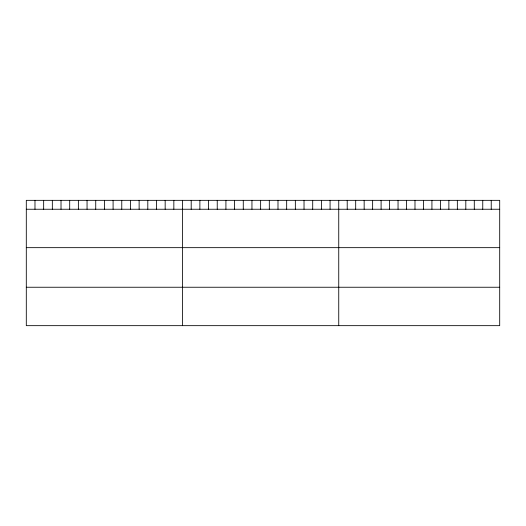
<?xml version="1.0" encoding="UTF-8"?>
<svg xmlns="http://www.w3.org/2000/svg" width="526" height="526" viewBox="0 0 526 526"><rect width="100%" height="100%" fill="white"/><g stroke="black" fill="none" stroke-linecap="round" stroke-linejoin="round"><path stroke-width="0.79" d="M499.7 209.243L499.7 325.66L26.3 325.66L26.3 200.34L499.7 200.34L499.7 209.243L26.3 209.243M26.3 247.661L499.7 247.661M26.3 287.242L499.7 287.242M491.231 200.34L491.231 209.243M482.756 200.34L482.756 209.243M474.288 200.34L474.288 209.243M465.812 200.34L465.812 209.243M457.344 200.34L457.344 209.243M448.869 200.34L448.869 209.243M440.4 200.34L440.4 209.243M431.931 200.34L431.931 209.243M423.456 200.34L423.456 209.243M414.988 200.34L414.988 209.243M406.513 200.34L406.513 209.243M398.044 200.34L398.044 209.243M389.575 200.34L389.575 209.243M381.1 200.34L381.1 209.243M372.632 200.34L372.632 209.243M364.156 200.34L364.156 209.243M355.688 200.34L355.688 209.243M347.213 200.34L347.213 209.243M338.744 200.34L338.744 325.66M330.065 200.34L330.065 209.243M321.386 200.34L321.386 209.243M312.707 200.34L312.707 209.243M304.028 200.34L304.028 209.243M295.349 200.34L295.349 209.243M286.67 200.34L286.67 209.243M277.991 200.34L277.991 209.243M269.312 200.34L269.312 209.243M260.633 200.34L260.633 209.243M251.954 200.34L251.954 209.243M243.275 200.34L243.275 209.243M234.596 200.34L234.596 209.243M225.917 200.34L225.917 209.243M217.238 200.34L217.238 209.243M208.559 200.34L208.559 209.243M199.88 200.34L199.88 209.243M191.201 200.34L191.201 209.243M182.522 200.34L182.522 325.66M173.843 200.34L173.843 209.243M165.164 200.34L165.164 209.243M156.485 200.34L156.485 209.243M147.806 200.34L147.806 209.243M139.127 200.34L139.127 209.243M130.448 200.34L130.448 209.243M121.769 200.34L121.769 209.243M113.09 200.34L113.09 209.243M104.411 200.34L104.411 209.243M95.732 200.34L95.732 209.243M87.053 200.34L87.053 209.243M78.374 200.34L78.374 209.243M69.695 200.34L69.695 209.243M61.016 200.34L61.016 209.243M52.337 200.34L52.337 209.243M43.658 200.34L43.658 209.243M34.979 200.34L34.979 209.243"/></g></svg>
